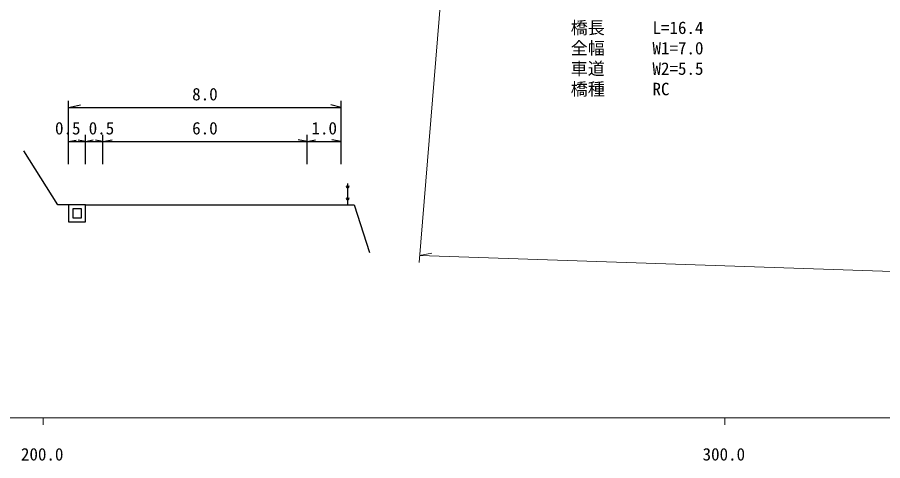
# Model space of a CAD drawing. Units: millimetres, scale not verified. Extents: x 40000 to 680000, y 20000 to 380000.
# Drawn here: x 264194 to 391151, y 198715 to 263822 of the extents above; entities that cross this region are included whole.
import ezdxf
from ezdxf.enums import TextEntityAlignment as Align

# ---------------------------------------------------------------- set-up
doc = ezdxf.new("R2010")
doc.units = ezdxf.units.MM
doc.header["$LTSCALE"] = 1000
for name, color, linetype, lineweight in [('M-BGD', 7, 'Continuous', 25), ('M-STR-HTXT', 7, 'Continuous', 13), ('M-TTL-BAND', 7, 'Continuous', 13)]:
    doc.layers.add(name, color=color, linetype=linetype, lineweight=lineweight)
doc.styles.add('ＭＳ ゴシック', font='')
doc.styles.get('ＭＳ ゴシック').set_extended_font_data('MS Gothic')

msp = doc.modelspace()

# ---------------------------------------------------------------- linework, layer by layer
at = {"layer": 'M-BGD'}
for p, q in [((271719, 242258), (271719, 251570)), ((311719, 242258), (311719, 251570)), ((271719, 250570), (273460, 250949)), ((271719, 250570), (311719, 250570)), ((311719, 250570), (310198, 250949)), ((274219, 242258), (274219, 246570)), ((276719, 242258), (276719, 246570)), ((306719, 242258), (306719, 246570)), ((271719, 245570), (272821, 245781)), ((271719, 245570), (311719, 245570)), ((274219, 245570), (273145, 245795)), ((274219, 245570), (275323, 245808)), ((276719, 245570), (275648, 245795)), ((276719, 245570), (278110, 245808)), ((306719, 245570), (305382, 245822)), ((306719, 245570), (307925, 245808)), ((311719, 245570), (310333, 245849)), ((270155, 236277), (265160, 244235)), ((312871, 238792), (312451, 239011)), ((312871, 239011), (312451, 238792)), ((312658, 239400), (312658, 237462)), ((312658, 237462), (312658, 236277)), ((271719, 236277), (270155, 236277)), ((274219, 236277), (276719, 236277)), ((276719, 236277), (306719, 236277)), ((306719, 236277), (311719, 236277)), ((311719, 236277), (313602, 236277)), ((312871, 237042), (312451, 237261)), ((312871, 237261), (312451, 237042)), ((313602, 236277), (315870, 229303))]:
    msp.add_line(p, q, dxfattribs=at)
for points in [[(274219, 236277), (271719, 236277), (271719, 233777), (274219, 233777)], [(273619, 235677), (272319, 235677), (272319, 234377), (273619, 234377)]]:
    msp.add_lwpolyline(points, close=True, dxfattribs=at)
at = {"layer": 'M-STR-HTXT'}
for p, q in [((328662, 294547), (323131, 227838)), ((323214, 228835), (325018, 229202)), ((323214, 228835), (519565, 222143))]:
    msp.add_line(p, q, dxfattribs=at)
at = {"layer": 'M-TTL-BAND'}
for p, q in [((40000, 205000), (579000, 205000)), ((268000, 205000), (268000, 204000)), ((368000, 205000), (368000, 204000))]:
    msp.add_line(p, q, dxfattribs=at)

# ---------------------------------------------------------------- texts
at = {"layer": 'M-BGD', "style": 'ＭＳ ゴシック'}
for s, p in [('8.0', (291719, 251070)), ('0.5', (271596, 246070)), ('0.5', (276542, 246070)), ('6.0', (291719, 246070)), ('1.0', (309219, 246070))]:
    msp.add_text(s, height=1833, dxfattribs=at).set_placement(p, align=Align.BOTTOM_CENTER)
at = {"layer": 'M-STR-HTXT', "style": 'ＭＳ ゴシック'}
for s, p in [('橋長', (345378, 260823)), ('L=16.4 ', (357378, 260823)), ('全幅', (345378, 257823)), ('W1=7.0', (357378, 257823)), ('車道', (345378, 254823)), ('W2=5.5', (357378, 254823)), ('橋種', (345378, 251823)), ('RC', (357378, 251823))]:
    msp.add_text(s, height=1833, dxfattribs=at).set_placement(p, align=Align.BOTTOM_LEFT)
at = {"layer": 'M-TTL-BAND', "style": 'ＭＳ ゴシック'}
for s, p in [('200.0', (267844, 198195)), ('300.0', (367844, 198195))]:
    msp.add_text(s, height=1833, dxfattribs=at).set_placement(p, align=Align.BOTTOM_CENTER)

doc.saveas('drawing.dxf')
